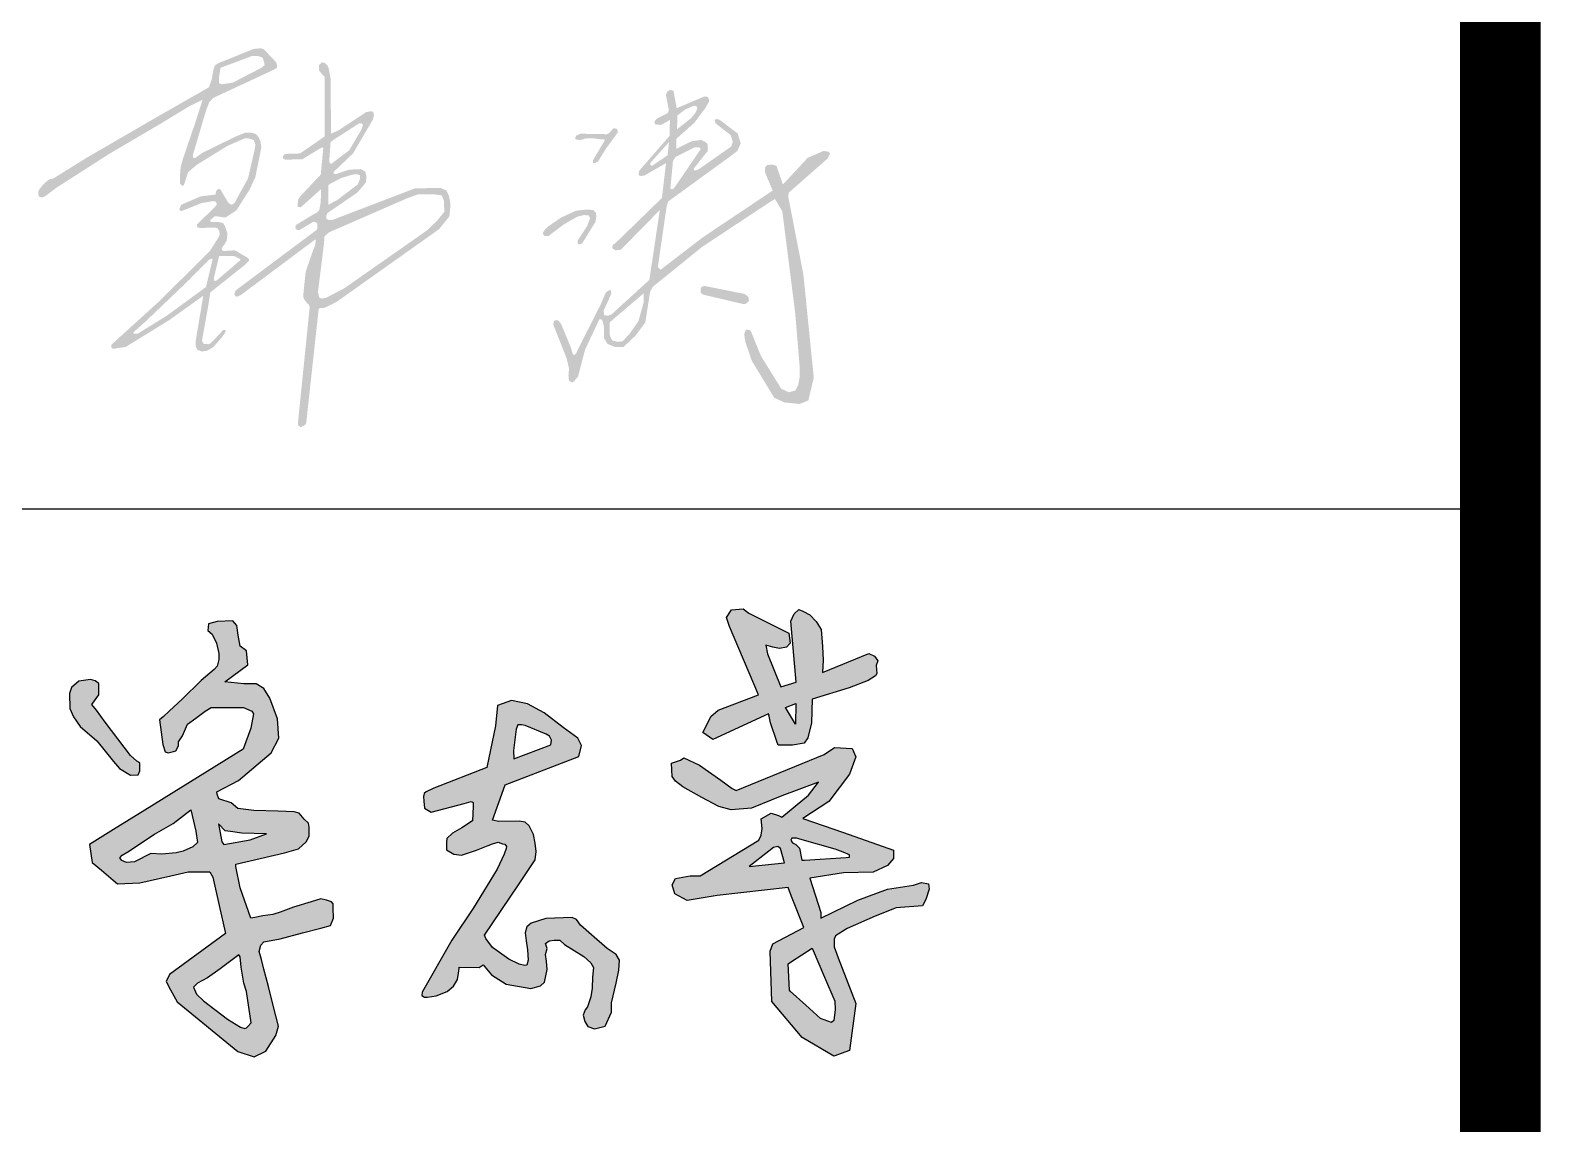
# Model space of a CAD drawing. Header units: inches. Extents: x -1293886 to -986005, y -15154 to 203628.
# Drawn here: x -1112878 to -1111008, y -2115 to -761 of the extents above; entities that cross this region are included whole.
import ezdxf

# ---------------------------------------------------------------- set-up
doc = ezdxf.new("R2010")
doc.units = ezdxf.units.IN
doc.header["$LTSCALE"] = 100
doc.header["$MEASUREMENT"] = 0
doc.layers.get('0').update_dxf_attribs({"color": 252})
doc.layers.add('TK', color=142, linetype='Continuous')

# ---------------------------------------------------------------- blocks, each defined once
blk = doc.blocks.new('A$C05385F37')
at = {"layer": 'TK'}
blk.add_line((-8000, -28200), (-1000, -28200), dxfattribs=at)

msp = doc.modelspace()

# ---------------------------------------------------------------- hatches: boundary and pattern name
h = msp.add_hatch(color=1)
h.set_gradient(color1=(255, 0, 0), color2=(219, 0, 0), one_color=1, tint=0.43)
h.paths.add_polyline_path([(-1112043.4, -1077.6), (-1111993, -1087.7), (-1111988.6, -1091.7), (-1111988.1, -1096.1), (-1111991.5, -1099.8), (-1111995.6, -1100), (-1112044.6, -1088.5), (-1112047.5, -1086.5), (-1112047.9, -1084.1), (-1112047.7, -1080.8), (-1112046.7, -1079.1)], flags=17)
h.paths.add_polyline_path([(-1112118.3, -1086.8), (-1112157.9, -1120.6), (-1112160.5, -1122.8), (-1112160.6, -1136.1), (-1112159.9, -1140.2), (-1112157.4, -1145.1), (-1112150.8, -1146.9), (-1112144.5, -1146.2), (-1112136.1, -1137.4), (-1112124.8, -1121.1), (-1112118.5, -1098.6)], flags=16)
h.paths.add_polyline_path([(-1112078.9, -918), (-1112061.1, -909.1), (-1112054.8, -906), (-1112049.7, -906.1), (-1112047.7, -908.3), (-1112073.5, -946.2), (-1112078.5, -953.4), (-1112080.9, -957), (-1112083.5, -958.1), (-1112085.3, -957.1), (-1112082.1, -923.1)], flags=16)
h.paths.add_polyline_path([(-1112076.5, -866.5), (-1112067.5, -859.7), (-1112059.4, -855.8), (-1112055.1, -854.6), (-1112052.9, -855.3), (-1112052, -857.9), (-1112053.9, -862.9), (-1112059.4, -869.8), (-1112074.4, -881.7), (-1112077.1, -883.8)], flags=16)
h.paths.add_polyline_path([(-1112086.9, -899.5), (-1112088.8, -916), (-1112107.6, -928.8), (-1112108.9, -929), (-1112110.2, -927.9), (-1112109.9, -925.2)], flags=16)
h.paths.add_polyline_path([(-1112230.2, -1125.9), (-1112213.7, -1167.4), (-1112210.8, -1180.1), (-1112211.5, -1188.4), (-1112210.8, -1195.3), (-1112206.3, -1197.4), (-1112199.7, -1190.1), (-1112191, -1156.8), (-1112173.3, -1119), (-1112170.5, -1119), (-1112169.4, -1120.7), (-1112167.7, -1127.4), (-1112167.6, -1142.1), (-1112163.2, -1149.5), (-1112153.8, -1153.3), (-1112143.2, -1153.1), (-1112128.1, -1138.8), (-1112116.3, -1122.8), (-1112110.4, -1084.8), (-1112107, -1078.7), (-1112046, -1029.4), (-1111962.7, -974.3), (-1111955.8, -970), (-1111946.7, -985.2), (-1111930.7, -1111.7), (-1111925.1, -1178.9), (-1111925.2, -1190.6), (-1111927, -1200), (-1111930.3, -1207), (-1111938.5, -1209.4), (-1111947.9, -1205.1), (-1111973.1, -1164.5), (-1111985.9, -1133), (-1111988, -1132.1), (-1111991.9, -1131.8), (-1111993.8, -1137.2), (-1111992.8, -1146), (-1111984.4, -1170.5), (-1111956.7, -1216.1), (-1111944.1, -1221.9), (-1111925.2, -1223.8), (-1111914.5, -1219.5), (-1111907.7, -1191.3), (-1111920.6, -1063.5), (-1111939.3, -967.3), (-1111938.8, -962.3), (-1111890.6, -920), (-1111887.6, -913.6), (-1111889.3, -911.5), (-1111895.7, -910.6), (-1111915.4, -919.2), (-1111945.9, -952.1), (-1111954, -929), (-1111958.9, -927.4), (-1111965.4, -928), (-1111968.2, -931.1), (-1111967.9, -937.7), (-1111958.6, -959.6), (-1112045.1, -1017.5), (-1112097.5, -1057.7), (-1112100.9, -1054.3), (-1112100, -1048.8), (-1112089.9, -978.9), (-1112088.1, -973.2), (-1112012.2, -918.1), (-1112002.5, -910.9), (-1111998.2, -901.2), (-1112002, -888.9), (-1112024.4, -872), (-1112027.3, -871.2), (-1112029.3, -871.3), (-1112030.7, -873.1), (-1112029, -876.7), (-1112010.6, -891), (-1112008, -899.2), (-1112009.9, -905.1), (-1112050.7, -933.6), (-1112053.2, -934.4), (-1112056, -934.6), (-1112056.4, -932.6), (-1112038.9, -910.3), (-1112039.1, -902.5), (-1112041.7, -899.6), (-1112047.1, -897), (-1112058.7, -898.5), (-1112078, -908), (-1112078, -895.6), (-1112055.5, -875.7), (-1112041.7, -857.1), (-1112037.5, -849.5), (-1112037.3, -846.9), (-1112039.1, -843.7), (-1112043.1, -843.1), (-1112077.5, -857.7), (-1112081.4, -836.2), (-1112084, -835.4), (-1112085.7, -835.1), (-1112087.3, -835.9), (-1112089.7, -837.9), (-1112090.8, -841.3), (-1112087.4, -858.8), (-1112087.4, -860.4), (-1112087.9, -862.5), (-1112089, -864), (-1112101.6, -870.4), (-1112104, -872.5), (-1112105.1, -875.1), (-1112104.2, -877.5), (-1112101.6, -878), (-1112097.3, -878.4), (-1112088.8, -874.1), (-1112085.8, -872.1), (-1112086.4, -892.1), (-1112123.7, -934.8), (-1112124.5, -937.8), (-1112124.3, -940.8), (-1112121.8, -941.6), (-1112117.7, -941.1), (-1112090.7, -925.7), (-1112095.8, -968.8), (-1112153.8, -1025.2), (-1112155.9, -1026), (-1112157.3, -1029.2), (-1112156.8, -1031.4), (-1112153.3, -1033.6), (-1112146.8, -1033), (-1112098.4, -983.8), (-1112111.3, -1070.2), (-1112157.7, -1112.5), (-1112161.9, -1114.4), (-1112167.2, -1114.1), (-1112168, -1108.4), (-1112158.5, -1087.5), (-1112158.8, -1083.3), (-1112161.1, -1082.9), (-1112165.3, -1086), (-1112171.8, -1101.1), (-1112197.9, -1152.5), (-1112200, -1156.7), (-1112201.8, -1160.9), (-1112203.9, -1163), (-1112205.9, -1162.7), (-1112208.6, -1153.7), (-1112220.6, -1124.8), (-1112223.6, -1120.9), (-1112226, -1120), (-1112228.9, -1120.6), (-1112229.9, -1123)])
h.paths.add_polyline_path([(-1112234.4, -1014.5), (-1112217, -1001.4), (-1112200.5, -991.9), (-1112191.9, -989.9), (-1112186.5, -990.5), (-1112184.7, -993.7), (-1112188.3, -1003.6), (-1112198, -1018.3), (-1112200.3, -1022.1), (-1112200.1, -1025.3), (-1112198.3, -1026.4), (-1112194.4, -1024.9), (-1112178.1, -998.4), (-1112177, -991.5), (-1112177.5, -987.3), (-1112180.9, -983.7), (-1112189, -983.2), (-1112202.2, -984.6), (-1112220.8, -993.2), (-1112236.5, -1004), (-1112240.7, -1008.2), (-1112243.5, -1012.1), (-1112241.9, -1015.4), (-1112238.8, -1016.1), (-1112235.6, -1015.7)])
h.paths.add_polyline_path([(-1112193.8, -896.5), (-1112199.4, -897), (-1112202.8, -895.9), (-1112203.2, -894.4), (-1112202.1, -891.8), (-1112197, -889.3), (-1112185, -889.5), (-1112164.1, -889.9), (-1112161.1, -888.4), (-1112157.5, -884.4), (-1112156.5, -883.2), (-1112155.2, -882.5), (-1112152.2, -883), (-1112150.7, -884.7), (-1112150.7, -888.1), (-1112165.2, -907.9), (-1112174.6, -923.2), (-1112178.6, -925.5), (-1112180.9, -925.5), (-1112181.3, -922.4), (-1112166, -896.6), (-1112182.4, -894.9), (-1112191.8, -895.3)], flags=17)
h.paths.add_polyline_path([(-1112642.3, -807.7), (-1112603.5, -793.1), (-1112595.8, -793.1), (-1112590.3, -795.1), (-1112588.2, -801), (-1112587.8, -804.5), (-1112591.6, -807.6), (-1112627.1, -826), (-1112633.7, -827.1), (-1112641, -828.1), (-1112644.1, -826.7), (-1112644.4, -820.5)], flags=16)
h.paths.add_polyline_path([(-1112644.1, -1040.8), (-1112625.6, -1040.7), (-1112618.3, -1044.4), (-1112617.6, -1045.6), (-1112646.3, -1070.3), (-1112648.6, -1071.5), (-1112650.4, -1071), (-1112650.5, -1067.5)], flags=16)
h.paths.add_polyline_path([(-1112681.2, -1070.2), (-1112656.5, -1045.2), (-1112653.3, -1043.7), (-1112652.2, -1045), (-1112660.3, -1079), (-1112708.5, -1114.3), (-1112744.5, -1136.6), (-1112749.9, -1136.6), (-1112750.2, -1135.1), (-1112733.3, -1120)], flags=16)
h.paths.add_polyline_path([(-1112514.2, -1025.1), (-1112513.6, -1016.2), (-1112507.9, -1011.3), (-1112411, -969.1), (-1112397.3, -964.2), (-1112378.3, -964.2), (-1112368.4, -965.7), (-1112365.7, -972.2), (-1112365.2, -985.9), (-1112374.3, -997.1), (-1112386.9, -1009.1), (-1112488.9, -1080.5), (-1112511.7, -1092.5), (-1112517.7, -1093.3), (-1112520.2, -1091.7), (-1112521.7, -1085.3)], flags=16)
h.paths.add_polyline_path([(-1112493.9, -944.6), (-1112480.9, -940.3), (-1112476.3, -939.6), (-1112472.7, -939.5), (-1112469.5, -940.9), (-1112469.7, -945.9), (-1112472.4, -952), (-1112493.2, -967.8), (-1112497.6, -971.2), (-1112508.9, -977.3), (-1112508.8, -969.7), (-1112508.7, -952.8), (-1112505.6, -950.8)], flags=16)
h.paths.add_polyline_path([(-1112506, -899.2), (-1112470.8, -876.5), (-1112467.6, -876.5), (-1112465.9, -878.5), (-1112468.1, -884.6), (-1112483.1, -909.9), (-1112499.7, -922.4), (-1112505.5, -926.9), (-1112507.8, -924.2)], flags=16)
h.paths.add_polyline_path([(-1112562.8, -914.3), (-1112543.8, -913.7), (-1112513.5, -892.7), (-1112513.2, -827.1), (-1112513.3, -818.6), (-1112515.8, -816.6), (-1112520.2, -811.3), (-1112520.6, -808), (-1112520.5, -804.5), (-1112517.2, -801), (-1112513.7, -801.5), (-1112510.1, -804.5), (-1112508.4, -808), (-1112507.6, -812.6), (-1112506.9, -815.8), (-1112506.1, -820.9), (-1112505.5, -885.5), (-1112505.6, -889.3), (-1112501.6, -887.4), (-1112496.8, -885.4), (-1112461.9, -862.5), (-1112455.6, -861.4), (-1112453.4, -862.2), (-1112452.3, -866.7), (-1112453.7, -871.8), (-1112478.3, -913.7), (-1112502.4, -936.7), (-1112502.1, -938.6), (-1112499.5, -939.4), (-1112496.4, -938.2), (-1112483.1, -933.8), (-1112468.3, -933.1), (-1112463, -936.2), (-1112461.8, -941.3), (-1112462.2, -949.6), (-1112472.7, -962), (-1112509.8, -987.4), (-1112511.5, -991), (-1112511.2, -994.6), (-1112509.3, -995.7), (-1112507.3, -996.3), (-1112503.7, -996), (-1112401.6, -956.9), (-1112369.7, -956.4), (-1112362.5, -959.7), (-1112359.4, -966.6), (-1112357.5, -977.4), (-1112358.9, -991.6), (-1112371.9, -1007.6), (-1112498.4, -1097.3), (-1112513.6, -1104.8), (-1112519.4, -1105.2), (-1112520, -1105.5), (-1112520.7, -1106.6), (-1112521.1, -1109.1), (-1112536.1, -1246.1), (-1112536.8, -1248.8), (-1112539.6, -1250.9), (-1112543.3, -1252.6), (-1112546.4, -1249.9), (-1112546.4, -1246.5), (-1112531.9, -1103.9), (-1112533, -1101), (-1112534.9, -1099.4), (-1112536.8, -1096.7), (-1112538.9, -1094.1), (-1112540, -1090.3), (-1112536.9, -1060.1), (-1112527.4, -1032.7), (-1112525, -1027.1), (-1112524.4, -1019.7), (-1112616.8, -1088.7), (-1112621.2, -1090.9), (-1112623.7, -1090.6), (-1112625.4, -1087.9), (-1112623.5, -1083.2), (-1112522.9, -1008), (-1112522.2, -1004.4), (-1112522.8, -999.7), (-1112527.1, -998.1), (-1112544.3, -1008.4), (-1112547.1, -1008.4), (-1112549, -1007.4), (-1112549.8, -1004.7), (-1112548.8, -1002.2), (-1112527, -988.9), (-1112523.4, -987.1), (-1112520.1, -984.1), (-1112518.4, -974.8), (-1112518, -967), (-1112517.7, -957.7), (-1112542.9, -980.3), (-1112546.9, -979.9), (-1112546.9, -977.4), (-1112546.2, -970.9), (-1112543.3, -966.5), (-1112518.2, -939.8), (-1112515.1, -907.2), (-1112515.6, -906), (-1112518.8, -907.4), (-1112541.1, -920.8), (-1112560.3, -921.4), (-1112563.2, -921.1), (-1112564.7, -920.2), (-1112565.1, -917.7), (-1112564.1, -915.9)])
h.paths.add_polyline_path([(-1112852.8, -961.6), (-1112844.7, -955.6), (-1112778.8, -913.4), (-1112717.9, -877.7), (-1112680.2, -854.8), (-1112675.8, -852.8), (-1112664.5, -847.1), (-1112673.1, -874.1), (-1112688.9, -920.4), (-1112690.9, -927.5), (-1112692.1, -933.4), (-1112692.5, -943.7), (-1112692.5, -950.8), (-1112690.1, -953.6), (-1112687.7, -953.2), (-1112686.1, -948.1), (-1112682.6, -937), (-1112671.9, -927.9), (-1112633.5, -904.2), (-1112612.5, -895.1), (-1112607.8, -895.1), (-1112601, -897.1), (-1112599.1, -903), (-1112600.3, -910.1), (-1112608.3, -944.6), (-1112621.2, -968), (-1112622.6, -970.8), (-1112624.7, -974.6), (-1112626.8, -976.4), (-1112628.5, -977.1), (-1112631.3, -976), (-1112633.4, -973.6), (-1112641.8, -959.3), (-1112643.2, -957.5), (-1112645.6, -957.9), (-1112647.9, -960.2), (-1112648.4, -964.6), (-1112666.7, -966.8), (-1112690.8, -977.1), (-1112693.5, -982.7), (-1112691.2, -985.2), (-1112683.3, -982.2), (-1112666.3, -975.2), (-1112651.6, -972.7), (-1112648.9, -973.1), (-1112647.2, -975.2), (-1112647.2, -977.5), (-1112649.7, -980.2), (-1112670.3, -1000.6), (-1112671.6, -1001.9), (-1112671.6, -1003.6), (-1112671.1, -1005.1), (-1112669.5, -1005.7), (-1112666.5, -1005.9), (-1112649, -1005.5), (-1112646, -1006.3), (-1112643.7, -1010.2), (-1112643.5, -1013.3), (-1112644.1, -1016.5), (-1112655.6, -1034.5), (-1112717.9, -1096.4), (-1112776.4, -1149.5), (-1112777.4, -1150.4), (-1112777.7, -1152.9), (-1112777.2, -1154.5), (-1112775.8, -1155.3), (-1112773.5, -1155.4), (-1112765.9, -1154.1), (-1112760, -1153.3), (-1112706.1, -1120.2), (-1112668.9, -1093.6), (-1112663.7, -1089.9), (-1112673.1, -1145.6), (-1112673.2, -1152.4), (-1112671.2, -1156.5), (-1112666.2, -1158.8), (-1112659.4, -1158.1), (-1112651.4, -1153.6), (-1112640, -1140.5), (-1112635.8, -1133.9), (-1112636, -1132.9), (-1112636.8, -1132.1), (-1112639.2, -1132.1), (-1112642.4, -1136.1), (-1112651.8, -1145.7), (-1112654.1, -1148.3), (-1112657.1, -1149.8), (-1112663.1, -1149.7), (-1112665.3, -1145.6), (-1112657.2, -1100.3), (-1112655, -1085.7), (-1112611.1, -1050.8), (-1112607.9, -1047.6), (-1112607.1, -1046.5), (-1112607.1, -1045), (-1112607.4, -1044), (-1112610, -1042.1), (-1112623.1, -1034.5), (-1112625.3, -1033.7), (-1112638.8, -1034.5), (-1112641.1, -1032.5), (-1112640.2, -1030), (-1112636.9, -1025.5), (-1112634.6, -1021.3), (-1112633.8, -1012.6), (-1112636.6, -1004.1), (-1112639.2, -999.9), (-1112644, -998.7), (-1112648.4, -998.7), (-1112653.2, -998.7), (-1112654, -998.7), (-1112655, -997.5), (-1112654.8, -995.8), (-1112653.2, -994.6), (-1112649.4, -991.4), (-1112644.9, -991.8), (-1112638.9, -992.8), (-1112635.8, -992.8), (-1112622.7, -984.2), (-1112606.1, -958), (-1112599.2, -943), (-1112591.8, -906.3), (-1112592.9, -898.8), (-1112595.1, -893.6), (-1112598.1, -890), (-1112604.5, -887.8), (-1112611.4, -887.8), (-1112624.1, -893), (-1112664.7, -912.9), (-1112672.1, -918.1), (-1112673.8, -919.5), (-1112675.7, -919.5), (-1112676.3, -917.9), (-1112676.3, -914.8), (-1112660.2, -860.4), (-1112656.3, -850.4), (-1112651.6, -845.1), (-1112575.4, -809.6), (-1112572.3, -807.3), (-1112572.3, -804.2), (-1112573.6, -800.7), (-1112588.6, -784.8), (-1112592.6, -783.5), (-1112601.5, -784.4), (-1112645.2, -802), (-1112649.2, -804.7), (-1112651.4, -810.9), (-1112653.1, -821.5), (-1112656.6, -831.8), (-1112718.1, -866.9), (-1112807.2, -918.5), (-1112849.4, -944.7), (-1112854.6, -945.9), (-1112858.4, -949), (-1112861.1, -951.3), (-1112865.8, -957.1), (-1112867.7, -959.8), (-1112868.1, -964.1), (-1112867.7, -965.6), (-1112866.2, -967.5), (-1112863.8, -968), (-1112862, -967.9), (-1112858.1, -965.7)])
h = msp.add_hatch(color=4)
h.dxf.hatch_style = 1
h.paths.add_polyline_path([(-1111831.1, -1560.2), (-1111829.7, -1557.6), (-1111830.4, -1547.7), (-1111828.4, -1541.8), (-1111832.4, -1535.9), (-1111839.6, -1532.6), (-1111896.8, -1556.2), (-1111896.1, -1541.1), (-1111896.8, -1524.1), (-1111898.7, -1503.1), (-1111904.6, -1493.2), (-1111912.5, -1484.7), (-1111921.1, -1480.1), (-1111926.3, -1478.1), (-1111932.2, -1483.4), (-1111936.2, -1492.5), (-1111929.6, -1568.1), (-1111948.7, -1574), (-1111965.1, -1533.3), (-1111966.9, -1522.3), (-1111958.5, -1524.7), (-1111950, -1526.7), (-1111941.4, -1524.7), (-1111936.8, -1520.1), (-1111938.8, -1507.7), (-1111988.1, -1482.7), (-1111995.3, -1477.4), (-1112009.8, -1478.8), (-1112015.7, -1488), (-1112012.1, -1499.4), (-1111976.3, -1583.8), (-1112026.2, -1602.9), (-1112035.4, -1610.8), (-1112040.6, -1621.9), (-1112045.2, -1630.5), (-1112032.8, -1639), (-1111963.8, -1607.5), (-1111963.1, -1610.1), (-1111961.3, -1618.6), (-1111953.5, -1641.8), (-1111951.9, -1646.2), (-1111934.2, -1646.2), (-1111919.8, -1643.6), (-1111915.2, -1637), (-1111910.6, -1618.6), (-1111909.9, -1589.1), (-1111863.9, -1575.3), (-1111840.3, -1566.1)])
h.paths.add_polyline_path([(-1111930, -1594.6), (-1111930.5, -1620.3), (-1111942.9, -1599.5)], flags=16)
h = msp.add_hatch(color=4)
h.dxf.hatch_style = 1
h.paths.add_polyline_path([(-1112796.1, -1602.9), (-1112801.6, -1595.7), (-1112793, -1583.9), (-1112793, -1569.8), (-1112797.6, -1566.7), (-1112803.5, -1564.8), (-1112817.9, -1566.8), (-1112826.8, -1574.8), (-1112829.2, -1582.1), (-1112829.1, -1600.8), (-1112824.4, -1611.3), (-1112816.3, -1623), (-1112795.6, -1641), (-1112774.7, -1666.5), (-1112767.6, -1675.1), (-1112753.7, -1683.4), (-1112744.2, -1682.8), (-1112742.1, -1677.8), (-1112742.1, -1672.3), (-1112742.1, -1667.9), (-1112745.8, -1665.9), (-1112753.6, -1659), (-1112785, -1617.6)])
h.paths.add_polyline_path([(-1112581.1, -1588.1), (-1112588.8, -1576.2), (-1112598.1, -1570.3), (-1112613.4, -1570.3), (-1112637.2, -1567.9), (-1112608.5, -1546.7), (-1112610, -1529.5), (-1112618.2, -1523.5), (-1112620.5, -1510.1), (-1112622, -1498.1), (-1112627.2, -1492.2), (-1112646.6, -1492.9), (-1112657.1, -1495.9), (-1112657.9, -1504.1), (-1112652.6, -1508.6), (-1112647.4, -1519.8), (-1112644.4, -1532.5), (-1112644.4, -1540), (-1112646.6, -1548.2), (-1112650.4, -1552.7), (-1112666.1, -1566.1), (-1112690, -1589.3), (-1112705.7, -1603.5), (-1112713.2, -1610.9), (-1112717.7, -1614.7), (-1112713.9, -1645.3), (-1112710.9, -1654.3), (-1112707.3, -1655.5), (-1112700.5, -1654.2), (-1112697.6, -1653.3), (-1112694.3, -1646.9), (-1112694.3, -1642), (-1112689.4, -1634.6), (-1112683.1, -1620.1), (-1112673, -1612.7), (-1112661.4, -1604.1), (-1112654.1, -1599.4), (-1112642.9, -1599.4), (-1112628.4, -1599.4), (-1112620.3, -1599.4), (-1112613.9, -1599.4), (-1112603.6, -1603.9), (-1112601.4, -1607.4), (-1112604.9, -1625.3), (-1112614.4, -1651.3), (-1112736, -1726.6), (-1112774.7, -1750.6), (-1112804.6, -1769.2), (-1112801.1, -1791.3), (-1112789.6, -1801), (-1112775.1, -1813.3), (-1112769.7, -1817.9), (-1112742.1, -1816.5), (-1112703.7, -1807.9), (-1112682.2, -1803.1), (-1112660.1, -1803.1), (-1112655.6, -1803.1), (-1112651.8, -1809.7), (-1112644, -1844.8), (-1112636.3, -1879.3), (-1112705.4, -1930.2), (-1112709.6, -1938.6), (-1112704.1, -1948.9), (-1112696.1, -1964), (-1112621.1, -2025.3), (-1112600.7, -2031.9), (-1112586.3, -2024.8), (-1112573.7, -2005.5), (-1112570.4, -1994.1), (-1112577, -1968.3), (-1112583.1, -1944.8), (-1112588.5, -1923.6), (-1112591.6, -1911.6), (-1112594.3, -1901.4), (-1112592.6, -1893.9), (-1112588.7, -1889.6), (-1112568.6, -1885.7), (-1112540.8, -1878.5), (-1112518.2, -1872.9), (-1112506.2, -1869.5), (-1112502.4, -1860.5), (-1112502.8, -1848.1), (-1112502.8, -1842.6), (-1112504.9, -1840), (-1112511.3, -1837.9), (-1112518.2, -1836.2), (-1112530.2, -1840), (-1112552, -1846.9), (-1112568.6, -1852.8), (-1112577.6, -1855.8), (-1112590, -1857.5), (-1112599.8, -1859.7), (-1112602.4, -1860.1), (-1112605, -1860.5), (-1112618.2, -1822.9), (-1112623.9, -1793.7), (-1112563.1, -1779.5), (-1112545.6, -1774.5), (-1112536.2, -1765.8), (-1112532.5, -1759), (-1112532.5, -1747.6), (-1112533.5, -1742.6), (-1112538.9, -1737.6), (-1112545, -1730.5), (-1112551.3, -1728.5), (-1112570.8, -1727.8), (-1112601, -1727.2), (-1112620.7, -1724.5), (-1112629.3, -1717.5), (-1112644.3, -1712.7), (-1112647.4, -1704.3), (-1112620.2, -1690.1), (-1112579.8, -1655.5), (-1112570.2, -1637.7), (-1112571.8, -1613.6)])
h.paths.add_polyline_path([(-1112645, -1743.5), (-1112636.7, -1752.1), (-1112629.8, -1753), (-1112616, -1755), (-1112585.3, -1756), (-1112605.6, -1763.5), (-1112638.4, -1769.3), (-1112640.7, -1765.8)], flags=16)
h.paths.add_polyline_path([(-1112679.2, -1726.3), (-1112677.4, -1733.4), (-1112673, -1752.5), (-1112670.8, -1766.7), (-1112676.5, -1772), (-1112688.5, -1777.4), (-1112697.4, -1779.6), (-1112715.1, -1780.9), (-1112728.5, -1780.2), (-1112748.9, -1790.7), (-1112758.6, -1791.5), (-1112764.4, -1788.9), (-1112767.1, -1785.8), (-1112764, -1782.2), (-1112757.3, -1778.2), (-1112724, -1756.5), (-1112700.9, -1743.2)], flags=16)
h.paths.add_polyline_path([(-1112619.6, -1905.9), (-1112618.2, -1908), (-1112616.8, -1921), (-1112613.4, -1940.8), (-1112610, -1951), (-1112604.5, -1990), (-1112609, -1994.7), (-1112611.2, -1997.1), (-1112617.5, -1995.4), (-1112633.9, -1985.2), (-1112663.3, -1962.6), (-1112672.2, -1954.4), (-1112675.6, -1945.6), (-1112670.8, -1940.8), (-1112658.5, -1934), (-1112642.8, -1923)], flags=16)
h = msp.add_hatch(color=4)
h.dxf.hatch_style = 1
h.paths.add_polyline_path([(-1112252.6, -1767.6), (-1112254.9, -1756.7), (-1112260, -1745.9), (-1112265.2, -1741.3), (-1112272.6, -1740.2), (-1112297.7, -1740.7), (-1112305.6, -1739), (-1112289.8, -1695.2), (-1112198.6, -1660), (-1112195.3, -1646.6), (-1112199.8, -1637.6), (-1112217.9, -1624.1), (-1112241.4, -1606), (-1112262.2, -1595.2), (-1112282, -1590.7), (-1112299.2, -1597), (-1112301.9, -1622.3), (-1112312.7, -1673.7), (-1112378.2, -1699.4), (-1112387.9, -1703.8), (-1112390.1, -1706), (-1112391, -1709.6), (-1112390.6, -1715.3), (-1112389.6, -1724.3), (-1112381.7, -1729.3), (-1112340.6, -1718.3), (-1112331.8, -1716.1), (-1112329.3, -1717.2), (-1112329.6, -1721.9), (-1112330.4, -1739.9), (-1112343.6, -1748.7), (-1112354.9, -1755.3), (-1112362.3, -1761.9), (-1112362.6, -1766.3), (-1112362.6, -1775.8), (-1112353.5, -1780.9), (-1112343.9, -1782.4), (-1112325.3, -1776.2), (-1112311, -1770.3), (-1112305.5, -1768.1), (-1112298.5, -1766.3), (-1112293, -1768.1), (-1112290.4, -1768.9), (-1112288.2, -1771.4), (-1112288.6, -1774), (-1112291.2, -1781.3), (-1112299.6, -1799.6), (-1112328.9, -1847.6), (-1112356, -1887.6), (-1112392.7, -1951.9), (-1112393.2, -1956.2), (-1112389.7, -1958), (-1112386.1, -1958), (-1112375.2, -1956.5), (-1112361.8, -1951.1), (-1112353.9, -1944.5), (-1112349.1, -1936.2), (-1112347.6, -1928.3), (-1112346.8, -1922.7), (-1112346.9, -1921), (-1112322.2, -1921.4), (-1112317, -1918.2), (-1112306.7, -1930.5), (-1112288.5, -1942.2), (-1112258, -1947.4), (-1112246.3, -1944.1), (-1112241.1, -1939.6), (-1112237.8, -1924), (-1112238.5, -1913.6), (-1112239.8, -1905.2), (-1112237.8, -1898), (-1112239.8, -1891.6), (-1112235.2, -1888.3), (-1112229.4, -1887.7), (-1112222.2, -1887.7), (-1112216.4, -1892.8), (-1112192.5, -1907.6), (-1112184, -1915.6), (-1112180.5, -1921.3), (-1112181.7, -1933.3), (-1112182.2, -1947), (-1112184, -1957.9), (-1112186.2, -1965.3), (-1112188, -1969.9), (-1112190.8, -1973.9), (-1112193.1, -1980.2), (-1112191.4, -1988.2), (-1112187.4, -1994.5), (-1112179.4, -1997.3), (-1112166.2, -1993.9), (-1112158.2, -1976.8), (-1112158.2, -1965.3), (-1112152.5, -1940.8), (-1112149.1, -1924.8), (-1112148.5, -1912.2), (-1112152.5, -1905.3), (-1112163.4, -1897.9), (-1112182.8, -1880.8), (-1112196.5, -1868.8), (-1112201.7, -1861.9), (-1112206.8, -1859.6), (-1112239.4, -1860.7), (-1112257.7, -1866.5), (-1112262.9, -1871), (-1112265.2, -1878.5), (-1112264, -1888.2), (-1112262.3, -1899.6), (-1112261.2, -1912.2), (-1112262.9, -1918.5), (-1112265.7, -1919), (-1112272.6, -1917.3), (-1112285.2, -1911), (-1112305.7, -1896.8), (-1112313.8, -1885.3), (-1112315.5, -1881.3), (-1112273.2, -1819), (-1112252.6, -1788.2), (-1112251.4, -1777.9)])
h.paths.add_polyline_path([(-1112279, -1663.1), (-1112279.4, -1652.7), (-1112276.3, -1626.5), (-1112274, -1621.2), (-1112269.8, -1620.8), (-1112265.2, -1621.9), (-1112238.9, -1632.4), (-1112235.1, -1635), (-1112232.7, -1640), (-1112233.3, -1645.7)], flags=16)
h = msp.add_hatch(color=4)
h.dxf.hatch_style = 1
h.paths.add_polyline_path([(-1111863.6, -1682.2), (-1111855.5, -1660.6), (-1111860, -1650.1), (-1111882.1, -1649.1), (-1111894.7, -1657.6), (-1112003.8, -1702.3), (-1112008.8, -1699.8), (-1112022.9, -1689.3), (-1112049.2, -1671.1), (-1112068.7, -1661.9), (-1112072.8, -1664.6), (-1112083.9, -1668.6), (-1112082.9, -1684.8), (-1112078.8, -1690.9), (-1112069.7, -1697.9), (-1112046.5, -1711.1), (-1112025.3, -1722.2), (-1112010.1, -1726.2), (-1111984.8, -1724.2), (-1111947.4, -1709), (-1111902, -1691.9), (-1111914.1, -1708), (-1111947.4, -1735.3), (-1111951.5, -1733.3), (-1111960.6, -1730.3), (-1111972.7, -1737.3), (-1111971.7, -1749.5), (-1111972.7, -1757.5), (-1111975.7, -1763.6), (-1112048.5, -1808), (-1112060.6, -1808), (-1112078.8, -1811.1), (-1112082.9, -1819.2), (-1112079.8, -1830.3), (-1112064.7, -1838.4), (-1112027.3, -1832.3), (-1111939.4, -1822.2), (-1111935.3, -1833.3), (-1111920.2, -1871.7), (-1111958.6, -1891.9), (-1111961.6, -1901), (-1111959.6, -1963.6), (-1111922.2, -2008.1), (-1111882.8, -2031.3), (-1111863.6, -2024.2), (-1111855.7, -1966), (-1111877.5, -1909.5), (-1111882.3, -1895.8), (-1111882.3, -1886.2), (-1111880.7, -1882.1), (-1111866.2, -1873.3), (-1111831.6, -1858), (-1111805.9, -1847.6), (-1111772.9, -1845.2), (-1111768.9, -1837.1), (-1111764.9, -1824.3), (-1111765.7, -1817.8), (-1111774.5, -1816.2), (-1111784.2, -1819.4), (-1111816.3, -1824.3), (-1111853.3, -1837.9), (-1111899.2, -1860.4), (-1111899.2, -1853.2), (-1111912.8, -1810.6), (-1111871, -1804.2), (-1111834, -1803.4), (-1111816.3, -1795.3), (-1111809.1, -1786.5), (-1111809.1, -1776), (-1111871, -1754.3), (-1111921.3, -1737), (-1111889.2, -1715.9)])
h.paths.add_polyline_path([(-1111881.1, -1775.1), (-1111871.4, -1778.8), (-1111863.3, -1781.9), (-1111863.3, -1785), (-1111867.7, -1785.3), (-1111919.4, -1788.4), (-1111922.5, -1788.4), (-1111925.4, -1773.8), (-1111930, -1769.2), (-1111934.2, -1766.9), (-1111936.2, -1763.8), (-1111934.7, -1761.3), (-1111929.1, -1761.3), (-1111922.2, -1763.3)], flags=16)
h.paths.add_polyline_path([(-1111949, -1774.1), (-1111943.9, -1792), (-1111987.8, -1796.4), (-1111963.3, -1777.4), (-1111957.8, -1772.7), (-1111952.3, -1771.6)], flags=16)
h.paths.add_polyline_path([(-1111909.9, -1897.3), (-1111894.3, -1933.4), (-1111881.6, -1962.9), (-1111881.1, -1973.4), (-1111883, -1986.9), (-1111885.7, -1989.6), (-1111899.5, -1984.7), (-1111917.6, -1968), (-1111937.8, -1949.6), (-1111939.6, -1916.8), (-1111935.5, -1914.1)], flags=16)

# ---------------------------------------------------------------- linework, layer by layer
at = {"color": 4}
for points in [[(-1112040.6, -1621.9), (-1112035.4, -1610.8), (-1112026.2, -1602.9), (-1111976.3, -1583.8), (-1112012.1, -1499.4), (-1112015.7, -1488), (-1112009.8, -1478.8), (-1111995.3, -1477.4), (-1111988.1, -1482.7), (-1111938.8, -1507.7), (-1111936.8, -1520.1), (-1111941.4, -1524.7), (-1111950, -1526.7), (-1111958.5, -1524.7), (-1111966.9, -1522.3), (-1111965.1, -1533.3), (-1111948.7, -1574), (-1111929.6, -1568.1), (-1111936.2, -1492.5), (-1111932.2, -1483.4), (-1111926.3, -1478.1), (-1111921.1, -1480.1), (-1111912.5, -1484.7), (-1111904.6, -1493.2), (-1111898.7, -1503.1), (-1111896.8, -1524.1), (-1111896.1, -1541.1), (-1111896.8, -1556.2), (-1111839.6, -1532.6), (-1111832.4, -1535.9), (-1111828.4, -1541.8), (-1111830.4, -1547.7), (-1111829.7, -1557.6), (-1111831.1, -1560.2), (-1111840.3, -1566.1), (-1111863.9, -1575.3), (-1111909.9, -1589.1), (-1111910.6, -1618.6), (-1111915.2, -1637), (-1111919.8, -1643.6), (-1111934.2, -1646.2), (-1111951.9, -1646.2), (-1111953.5, -1641.8), (-1111961.3, -1618.6), (-1111963.1, -1610.1), (-1111963.8, -1607.5), (-1112032.8, -1639), (-1112045.2, -1630.5), (-1112040.6, -1621.9)], [(-1112613.9, -1599.4), (-1112603.6, -1603.9), (-1112601.4, -1607.4), (-1112604.9, -1625.3), (-1112614.4, -1651.3), (-1112736, -1726.6), (-1112774.7, -1750.6), (-1112804.6, -1769.2), (-1112801.1, -1791.3), (-1112789.6, -1801), (-1112775.1, -1813.3), (-1112769.7, -1817.9), (-1112742.1, -1816.5), (-1112703.7, -1807.9), (-1112682.2, -1803.1), (-1112660.1, -1803.1), (-1112655.6, -1803.1), (-1112651.8, -1809.7), (-1112644, -1844.8), (-1112636.3, -1879.3), (-1112705.4, -1930.2), (-1112709.6, -1938.6), (-1112704.1, -1948.9), (-1112696.1, -1964), (-1112621.1, -2025.3), (-1112600.7, -2031.9), (-1112586.3, -2024.8), (-1112573.7, -2005.5), (-1112570.4, -1994.1), (-1112577, -1968.3), (-1112583.1, -1944.8), (-1112588.5, -1923.6), (-1112591.6, -1911.6), (-1112594.3, -1901.4), (-1112592.6, -1893.9), (-1112588.7, -1889.6), (-1112568.6, -1885.7), (-1112540.8, -1878.5), (-1112518.2, -1872.9), (-1112506.2, -1869.5), (-1112502.4, -1860.5), (-1112502.8, -1848.1), (-1112502.8, -1842.6), (-1112504.9, -1840), (-1112511.3, -1837.9), (-1112518.2, -1836.2), (-1112530.2, -1840), (-1112552, -1846.9), (-1112568.6, -1852.8), (-1112577.6, -1855.8), (-1112590, -1857.5), (-1112599.8, -1859.7), (-1112602.4, -1860.1), (-1112605, -1860.5), (-1112618.2, -1822.9), (-1112623.4, -1796.4), (-1112623.5, -1793.6), (-1112563.1, -1779.5), (-1112545.6, -1774.5), (-1112536.2, -1765.8), (-1112532.5, -1759), (-1112532.5, -1747.6), (-1112533.5, -1742.6), (-1112538.9, -1737.6), (-1112545, -1730.5), (-1112551.3, -1728.5), (-1112570.8, -1727.8), (-1112601, -1727.2), (-1112620.7, -1724.5), (-1112629.3, -1717.5), (-1112644.3, -1712.7), (-1112646.5, -1706.8), (-1112647, -1704.1), (-1112620.2, -1690.1), (-1112579.8, -1655.5), (-1112570.2, -1637.7), (-1112571.8, -1613.6), (-1112581.1, -1588.1), (-1112588.8, -1576.2), (-1112598.1, -1570.3), (-1112613.4, -1570.3), (-1112637.2, -1567.9), (-1112608.5, -1546.7), (-1112610, -1529.5), (-1112618.2, -1523.5), (-1112620.5, -1510.1), (-1112622, -1498.1), (-1112627.2, -1492.2), (-1112646.6, -1492.9), (-1112657.1, -1495.9), (-1112657.9, -1504.1), (-1112652.6, -1508.6), (-1112647.4, -1519.8), (-1112644.4, -1532.5), (-1112644.4, -1540), (-1112646.6, -1548.2), (-1112650.4, -1552.7), (-1112666.1, -1566.1), (-1112690, -1589.3), (-1112705.7, -1603.5), (-1112713.2, -1610.9), (-1112717.7, -1614.7), (-1112713.9, -1645.3), (-1112710.9, -1654.3), (-1112707.3, -1655.5), (-1112700.5, -1654.2)], [(-1112817.9, -1566.8), (-1112817.9, -1566.8), (-1112826.8, -1574.8), (-1112829.2, -1582.1), (-1112829.1, -1600.8), (-1112824.4, -1611.3), (-1112816.3, -1623), (-1112795.6, -1641), (-1112774.7, -1666.5), (-1112767.6, -1675.1), (-1112753.7, -1683.4), (-1112744.2, -1682.8), (-1112742.1, -1677.8), (-1112742.1, -1672.3), (-1112742.1, -1667.9), (-1112745.8, -1665.9), (-1112753.6, -1659), (-1112785, -1617.6), (-1112796.1, -1602.9), (-1112801.6, -1595.7), (-1112801.6, -1595.7), (-1112793, -1583.9), (-1112793, -1569.8), (-1112797.6, -1566.7), (-1112803.5, -1564.8), (-1112817.9, -1566.8)], [(-1112700.5, -1654.2), (-1112697.6, -1653.3), (-1112694.3, -1646.9), (-1112694.3, -1642), (-1112689.4, -1634.6), (-1112683.1, -1620.1), (-1112673, -1612.7), (-1112661.4, -1604.1), (-1112654.1, -1599.4), (-1112642.9, -1599.4), (-1112628.4, -1599.4), (-1112620.3, -1599.4), (-1112613.9, -1599.4)], [(-1112389.6, -1724.3), (-1112381.7, -1729.3), (-1112340.6, -1718.3), (-1112331.8, -1716.1), (-1112329.3, -1717.2), (-1112329.6, -1721.9), (-1112330.4, -1739.9), (-1112343.6, -1748.7), (-1112354.9, -1755.3), (-1112362.3, -1761.9), (-1112362.6, -1766.3), (-1112362.6, -1775.8), (-1112353.5, -1780.9), (-1112343.9, -1782.4), (-1112325.3, -1776.2), (-1112311, -1770.3), (-1112305.5, -1768.1), (-1112298.5, -1766.3), (-1112293, -1768.1), (-1112290.4, -1768.9), (-1112288.2, -1771.4), (-1112288.6, -1774), (-1112291.2, -1781.3), (-1112299.6, -1799.6), (-1112328.9, -1847.6), (-1112356, -1887.6), (-1112392.7, -1951.9), (-1112393.2, -1956.2), (-1112389.7, -1958), (-1112386.1, -1958), (-1112375.2, -1956.5), (-1112361.8, -1951.1), (-1112353.9, -1944.5), (-1112349.1, -1936.2), (-1112347.6, -1928.3), (-1112346.8, -1922.7), (-1112346.9, -1921), (-1112322.2, -1921.4), (-1112317, -1918.2), (-1112306.7, -1930.5), (-1112288.5, -1942.2), (-1112258, -1947.4), (-1112246.3, -1944.1), (-1112241.1, -1939.6), (-1112237.8, -1924), (-1112238.5, -1913.6), (-1112239.8, -1905.2), (-1112237.8, -1898), (-1112239.8, -1891.6), (-1112235.2, -1888.3), (-1112229.4, -1887.7), (-1112222.2, -1887.7), (-1112216.4, -1892.8), (-1112192.5, -1907.6), (-1112184, -1915.6), (-1112180.5, -1921.3), (-1112181.7, -1933.3), (-1112182.2, -1947), (-1112184, -1957.9), (-1112186.2, -1965.3), (-1112188, -1969.9), (-1112190.8, -1973.9), (-1112193.1, -1980.2), (-1112191.4, -1988.2), (-1112187.4, -1994.5), (-1112179.4, -1997.3), (-1112166.2, -1993.9), (-1112158.2, -1976.8), (-1112158.2, -1965.3), (-1112152.5, -1940.8), (-1112149.1, -1924.8), (-1112148.5, -1912.2), (-1112152.5, -1905.3), (-1112163.4, -1897.9), (-1112182.8, -1880.8), (-1112196.5, -1868.8), (-1112201.7, -1861.9), (-1112206.8, -1859.6), (-1112239.4, -1860.7), (-1112257.7, -1866.5), (-1112262.9, -1871), (-1112265.2, -1878.5), (-1112264, -1888.2), (-1112262.3, -1899.6), (-1112261.2, -1912.2), (-1112262.9, -1918.5), (-1112265.7, -1919), (-1112272.6, -1917.3), (-1112285.2, -1911), (-1112305.7, -1896.8), (-1112313.8, -1885.3), (-1112315.5, -1881.3), (-1112273.2, -1819), (-1112252.6, -1788.2), (-1112251.4, -1777.9), (-1112252.6, -1767.6), (-1112254.9, -1756.7), (-1112260, -1745.9), (-1112265.2, -1741.3), (-1112272.6, -1740.2), (-1112297.7, -1740.7), (-1112305.6, -1739), (-1112289.8, -1695.2), (-1112198.6, -1660), (-1112195.3, -1646.6), (-1112199.8, -1637.6), (-1112217.9, -1624.1), (-1112241.4, -1606), (-1112262.2, -1595.2), (-1112282, -1590.7), (-1112299.2, -1597), (-1112301.9, -1622.3), (-1112312.7, -1673.7), (-1112378.2, -1699.4), (-1112387.9, -1703.8), (-1112390.1, -1706), (-1112391, -1709.6), (-1112390.6, -1715.3), (-1112389.6, -1724.3)], [(-1111942.9, -1599.5), (-1111930, -1594.6), (-1111930.5, -1620.3), (-1111942.9, -1599.5)], [(-1112279, -1663.1), (-1112233.3, -1645.7), (-1112232.7, -1640), (-1112235.1, -1635), (-1112238.9, -1632.4), (-1112265.2, -1621.9), (-1112269.8, -1620.8), (-1112274, -1621.2), (-1112276.3, -1626.5), (-1112279.4, -1652.7), (-1112279, -1663.1)], [(-1112068.7, -1661.9), (-1112049.2, -1671.1), (-1112022.9, -1689.3), (-1112008.8, -1699.8), (-1112003.8, -1702.3), (-1111894.7, -1657.6), (-1111882.1, -1649.1), (-1111860, -1650.1), (-1111855.5, -1660.6), (-1111863.6, -1682.2), (-1111889.2, -1715.9), (-1111921.3, -1737), (-1111871, -1754.3), (-1111809.1, -1776), (-1111809.1, -1786.5), (-1111816.3, -1795.3), (-1111834, -1803.4), (-1111871, -1804.2), (-1111912.8, -1810.6), (-1111899.2, -1853.2), (-1111899.2, -1860.4), (-1111853.3, -1837.9), (-1111816.3, -1824.3), (-1111784.2, -1819.4), (-1111774.5, -1816.2), (-1111765.7, -1817.8), (-1111764.9, -1824.3), (-1111768.9, -1837.1), (-1111772.9, -1845.2), (-1111805.9, -1847.6), (-1111831.6, -1858), (-1111866.2, -1873.3), (-1111880.7, -1882.1), (-1111882.3, -1886.2), (-1111882.3, -1895.8), (-1111877.5, -1909.5), (-1111855.7, -1966), (-1111863.6, -2024.2), (-1111882.8, -2031.3), (-1111922.2, -2008.1), (-1111959.6, -1963.6), (-1111961.6, -1901), (-1111958.6, -1891.9), (-1111920.2, -1871.7), (-1111935.3, -1833.3), (-1111939.4, -1822.2), (-1112027.3, -1832.3), (-1112064.7, -1838.4), (-1112079.8, -1830.3), (-1112082.9, -1819.2), (-1112078.8, -1811.1), (-1112060.6, -1808), (-1112048.5, -1808), (-1111975.7, -1763.6), (-1111972.7, -1757.5), (-1111971.7, -1749.5), (-1111972.7, -1737.3), (-1111960.6, -1730.3), (-1111951.5, -1733.3), (-1111947.4, -1735.3), (-1111914.1, -1708), (-1111902, -1691.9), (-1111947.4, -1709), (-1111984.8, -1724.2), (-1112010.1, -1726.2), (-1112025.3, -1722.2), (-1112046.5, -1711.1), (-1112069.7, -1697.9), (-1112078.8, -1690.9), (-1112082.9, -1684.8), (-1112083.9, -1668.6), (-1112072.8, -1664.6), (-1112068.7, -1661.9)], [(-1112679.2, -1726.3), (-1112677.4, -1733.4), (-1112673, -1752.5), (-1112670.8, -1766.7), (-1112676.5, -1772), (-1112688.5, -1777.4), (-1112697.4, -1779.6), (-1112715.1, -1780.9), (-1112728.5, -1780.2), (-1112748.9, -1790.7), (-1112758.6, -1791.5), (-1112764.4, -1788.9), (-1112767.1, -1785.8), (-1112764, -1782.2), (-1112757.3, -1778.2), (-1112724, -1756.5), (-1112700.9, -1743.2), (-1112679.2, -1726.3)], [(-1112645, -1743.5), (-1112640.7, -1765.8), (-1112638.4, -1769.3), (-1112605.6, -1763.5), (-1112585.3, -1756), (-1112616, -1755), (-1112629.8, -1753), (-1112636.7, -1752.1), (-1112645, -1743.5)], [(-1111987.8, -1796.4), (-1111943.9, -1792), (-1111949, -1774.1), (-1111952.3, -1771.6), (-1111957.8, -1772.7), (-1111963.3, -1777.4), (-1111987.8, -1796.4)], [(-1111925.4, -1773.8), (-1111922.5, -1788.4), (-1111919.4, -1788.4), (-1111867.7, -1785.3), (-1111863.3, -1785), (-1111863.3, -1781.9), (-1111871.4, -1778.8), (-1111881.1, -1775.1), (-1111922.2, -1763.3), (-1111929.1, -1761.3), (-1111934.7, -1761.3), (-1111936.2, -1763.8), (-1111934.2, -1766.9), (-1111930, -1769.2), (-1111925.4, -1773.8)], [(-1112609, -1994.7), (-1112604.5, -1990), (-1112610, -1951), (-1112613.4, -1940.8), (-1112616.8, -1921), (-1112618.2, -1908), (-1112619.6, -1905.9), (-1112642.8, -1923), (-1112658.5, -1934), (-1112670.8, -1940.8), (-1112675.6, -1945.6), (-1112672.2, -1954.4), (-1112663.3, -1962.6), (-1112633.9, -1985.2), (-1112617.5, -1995.4), (-1112612.4, -1996.8), (-1112610.3, -1996.1), (-1112609, -1994.7)], [(-1111935.5, -1914.1), (-1111909.9, -1897.3), (-1111909.9, -1897.3), (-1111894.3, -1933.4), (-1111881.6, -1962.9), (-1111881.1, -1973.4), (-1111883, -1986.9), (-1111885.7, -1989.6), (-1111899.5, -1984.7), (-1111917.6, -1968), (-1111936.9, -1950.5), (-1111937.8, -1949.5), (-1111939.6, -1916.8), (-1111935.5, -1914.1)]]:
    msp.add_lwpolyline(points, dxfattribs=at)
at = {"layer": 'TK', "const_width": 100}
msp.add_lwpolyline([(-1166957.5, -14153.6), (-1111057.5, -14153.6), (-1111057.5, 25846.4), (-1166957.5, 25846.4)], close=True, dxfattribs=at)

# ---------------------------------------------------------------- block references
at = {"color": 4}
msp.add_blockref('A$C05385F37', (-1110057.5, 26846.4), dxfattribs=at)

doc.saveas('drawing.dxf')
